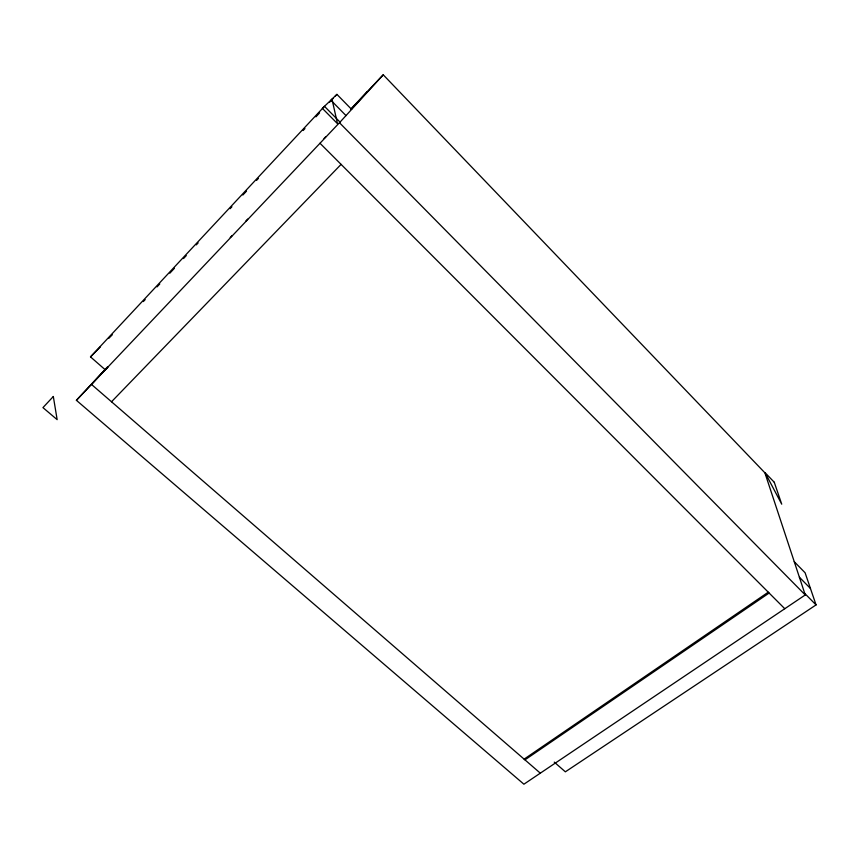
<?xml version="1.0" encoding="UTF-8"?>
<svg xmlns="http://www.w3.org/2000/svg" width="859" height="859" viewBox="0 0 859 859"><rect width="100%" height="100%" fill="white"/><g stroke="black" fill="none" stroke-linecap="round" stroke-linejoin="round"><path stroke-width="1.29" d="M351.138 109.276L367.147 91.784M805.248 594.954L764.886 472.815L383.232 74.797L339.477 122.73L805.248 594.954L523.904 784.203L76.397 400.315L107.246 367.19M107.751 366.922L91.473 384.413L540.311 773.164M107.923 366.986L105.292 369.81L90.506 356.882L324.466 106.323L340.035 122.118L76.397 400.315M143.346 301.552L145.171 299.598M157.047 286.895L159.785 283.953M169.824 273.205L174.388 268.319M183.525 258.548L186.263 255.617M196.303 244.869L198.128 242.914M230.094 208.705L231.919 206.751M242.872 195.025L246.522 191.117M256.573 180.369L258.398 178.414M303.141 130.525L304.966 128.571M315.919 116.845L319.569 112.937M329.62 102.189L333.271 98.28M335.096 96.326L336.921 94.372L351.642 109.415M350.579 109.286L383.232 74.797M230.244 237.524L232.091 235.581M245.878 221.021L247.725 219.088M324.047 138.524L325.894 136.581M111.509 401.776L341.087 164.38M90.506 356.882L100.492 346.757M108.663 338.457L112.304 334.774M336.921 94.372L322.361 108.352L337.501 123.685L331.982 99.107M524.108 759.141L768.268 592.184M524.946 759.861L769.116 593.032M794.253 561.7L805.108 572.781L816.05 604.908L565.362 771.822L554.259 762.116M320.01 143.27L784.782 608.72M804.743 593.44L816.05 604.908M330.855 100.192L345.994 115.6M799.385 577.216L810.456 588.49M53.322 396.504L42.95 407.617L57.145 419.643L53.322 396.504M774.26 482.253L765.068 472.665L781.722 504.169L774.26 482.253"/></g></svg>
